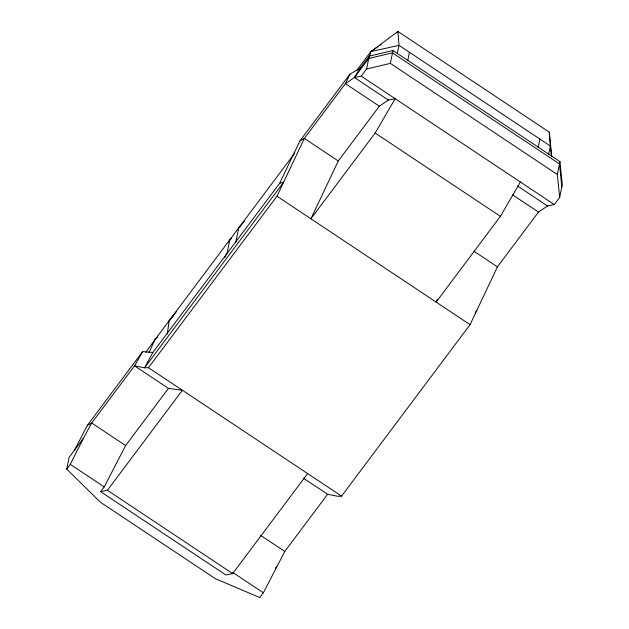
<?xml version="1.0" encoding="UTF-8"?>
<svg xmlns="http://www.w3.org/2000/svg" width="629" height="629" viewBox="0 0 629 629"><rect width="100%" height="100%" fill="white"/><g stroke="black" fill="none" stroke-linecap="round" stroke-linejoin="round"><path stroke-width="0.94" d="M167.322 333.944L169.146 320.727L176.592 311.465M327.623 494.276L284.788 551.436L263.37 592.785L259.801 597.55L215.307 578.656L100.498 502.288L66.713 469.108L69.088 457.417L83.366 438.366L91.7 422.995L134.535 365.834L142.626 351.635L152.863 352.452L279.598 183.353L299.947 140.88L349.921 74.198L360.275 68.042L369.199 56.138L392.96 50.524L559.952 161.614L562.287 184.58L559.676 197.435L554.322 204.582L547.537 205.974L538.487 212.075L497.437 266.853L470.067 324.658L341.555 496.132L337.624 496.265L327.623 494.276L303.398 478.158M231.409 238.627L229.837 239.751L227.218 252.606L224.616 257.741M235.749 242.645L238.761 227.84L244.422 221.243M307.628 473.566L232.659 573.593L225.882 574.985L100.632 491.674L107.417 490.282L182.386 390.255L168.454 388.4L134.535 365.834L144.536 367.823L148.468 367.69L276.98 196.209L304.35 138.411L345.4 83.633L354.449 77.524L361.227 76.14L366.589 68.993L369.199 56.138M366.589 68.993L390.342 63.38L392.96 50.524M397.308 53.646L398.998 45.343L397.921 31.45L370.851 51.602L356.706 70.472M407.741 60.588L409.432 52.286M538.212 147.375L539.902 139.072M548.645 154.325L550.336 146.014L549.259 132.121L397.921 31.45L396.498 32.787M559.676 197.435L557.333 174.469L559.952 161.614M369.317 57.294L370.851 51.602L377.998 46.711M149.018 352.547L154.868 339.778L294.718 153.177M338.268 160.977L310.899 218.774L375.159 133.034L395.154 98.698L388.368 100.09L379.318 106.199L338.268 160.977L304.35 138.411L299.947 140.88M437.391 299.467L436.149 302.093L500.409 216.352L520.395 182.017M349.921 74.198L345.4 83.633L379.318 106.199M66.713 469.108L70.283 464.344L83.366 438.366M74.442 450.27L87.297 425.463L142.626 351.635M100.632 491.674L104.202 486.909L125.619 445.56L168.454 388.4M152.863 352.452L144.536 367.823L283.765 182.056L279.598 183.353M228.492 242.22L229.837 239.751M388.368 100.09L354.449 77.524L360.275 68.042M145.873 352.248L154.868 339.778L157.627 336.979M354.449 77.524L368.728 58.473L392.48 52.86L559.48 163.949L561.815 186.915M275.345 568.294L276.453 566.808M475.092 312.849L476.853 310.498M169.146 320.727L173.604 315.679M173.179 315.443L174.61 314.13M238.761 227.84L240.333 226.715M379.586 45.626L381.174 44.533M87.297 425.463L91.7 422.995L125.619 445.56M370.851 51.602L398.998 45.343L550.336 146.014L551.578 156.66M390.342 63.38L557.333 174.469M361.227 76.14L554.322 204.582M517.651 186.09L547.537 205.974M512.643 194.888L538.487 212.075M375.159 133.034L500.409 216.352M474.014 251.278L497.437 266.853M276.98 196.209L470.067 324.658M148.468 367.69L341.555 496.132M260.555 535.318L284.788 551.436M70.283 464.344L104.202 486.909M232.675 572.374L263.37 592.785M107.417 490.282L232.659 573.593M549.259 132.121L551.782 156.519"/></g></svg>
